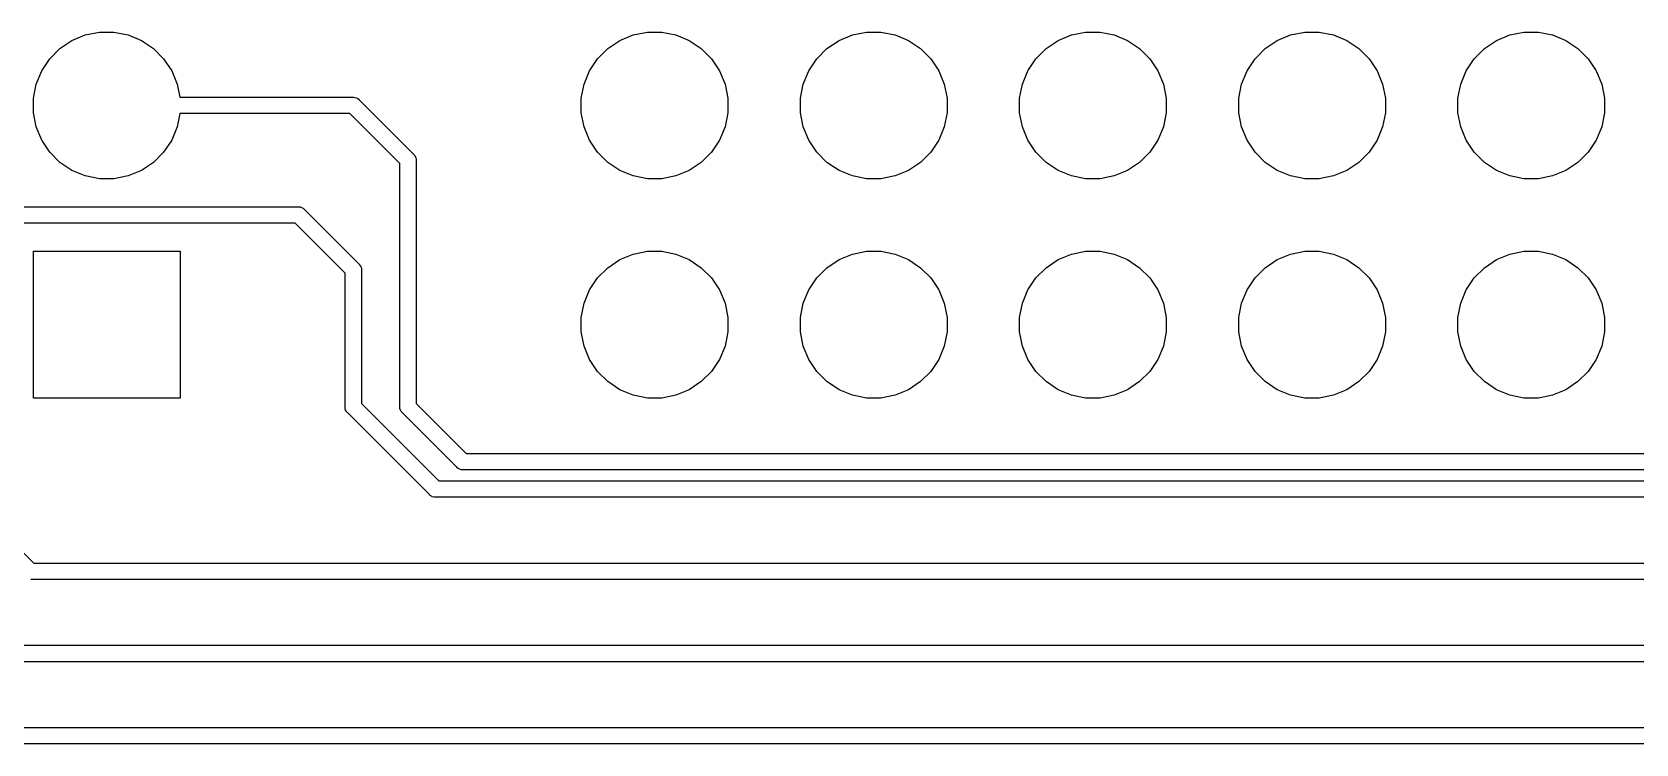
# Model space of a CAD drawing. Extents: x 4.56 to 8.94, y -5.14 to -1.89.
# Drawn here: x 5.316 to 6.048, y -2.216 to -1.892 of the extents above; entities that cross this region are included whole.
import ezdxf

# ---------------------------------------------------------------- set-up
doc = ezdxf.new("R2010")
doc.units = 0
doc.header["$MEASUREMENT"] = 0
doc.layers.add('BLACK', color=7, linetype='CONTINUOUS')

msp = doc.modelspace()

# ---------------------------------------------------------------- linework, layer by layer
at = {"layer": 'BLACK', "linetype": 'CONTINUOUS'}
for p, q in [((5.32867, -1.89901), (5.33415, -1.89534)), ((5.33415, -1.89534), (5.34024, -1.89282)), ((5.34024, -1.89282), (5.3467, -1.89154)), ((5.3467, -1.89154), (5.3533, -1.89154)), ((5.3533, -1.89154), (5.35976, -1.89282)), ((5.35976, -1.89282), (5.36585, -1.89534)), ((5.36585, -1.89534), (5.37133, -1.89901)), ((5.57867, -1.89901), (5.58415, -1.89534)), ((5.58415, -1.89534), (5.59024, -1.89282)), ((5.59024, -1.89282), (5.5967, -1.89154)), ((5.5967, -1.89154), (5.6033, -1.89154)), ((5.6033, -1.89154), (5.60976, -1.89282)), ((5.60976, -1.89282), (5.61585, -1.89534)), ((5.61585, -1.89534), (5.62133, -1.89901)), ((5.67867, -1.89901), (5.68415, -1.89534)), ((5.68415, -1.89534), (5.69024, -1.89282)), ((5.69024, -1.89282), (5.6967, -1.89154)), ((5.6967, -1.89154), (5.7033, -1.89154)), ((5.7033, -1.89154), (5.70976, -1.89282)), ((5.70976, -1.89282), (5.71585, -1.89534)), ((5.71585, -1.89534), (5.72133, -1.89901)), ((5.77867, -1.89901), (5.78415, -1.89534)), ((5.78415, -1.89534), (5.79024, -1.89282)), ((5.79024, -1.89282), (5.7967, -1.89154)), ((5.7967, -1.89154), (5.8033, -1.89154)), ((5.8033, -1.89154), (5.80976, -1.89282)), ((5.80976, -1.89282), (5.81585, -1.89534)), ((5.81585, -1.89534), (5.82133, -1.89901)), ((5.87867, -1.89901), (5.88415, -1.89534)), ((5.88415, -1.89534), (5.89024, -1.89282)), ((5.89024, -1.89282), (5.8967, -1.89154)), ((5.8967, -1.89154), (5.9033, -1.89154)), ((5.9033, -1.89154), (5.90976, -1.89282)), ((5.90976, -1.89282), (5.91585, -1.89534)), ((5.91585, -1.89534), (5.92133, -1.89901)), ((5.97867, -1.89901), (5.98415, -1.89534)), ((5.98415, -1.89534), (5.99024, -1.89282)), ((5.99024, -1.89282), (5.9967, -1.89154)), ((5.9967, -1.89154), (6.0033, -1.89154)), ((6.0033, -1.89154), (6.00976, -1.89282)), ((6.00976, -1.89282), (6.01585, -1.89534)), ((6.01585, -1.89534), (6.02133, -1.89901)), ((5.32401, -1.90367), (5.32867, -1.89901)), ((5.37133, -1.89901), (5.37599, -1.90367)), ((5.57401, -1.90367), (5.57867, -1.89901)), ((5.62133, -1.89901), (5.62599, -1.90367)), ((5.67401, -1.90367), (5.67867, -1.89901)), ((5.72133, -1.89901), (5.72599, -1.90367)), ((5.77401, -1.90367), (5.77867, -1.89901)), ((5.82133, -1.89901), (5.82599, -1.90367)), ((5.87401, -1.90367), (5.87867, -1.89901)), ((5.92133, -1.89901), (5.92599, -1.90367)), ((5.97401, -1.90367), (5.97867, -1.89901)), ((6.02133, -1.89901), (6.02599, -1.90367)), ((5.31782, -1.91524), (5.32034, -1.90915)), ((5.32034, -1.90915), (5.32401, -1.90367)), ((5.37599, -1.90367), (5.37966, -1.90915)), ((5.37966, -1.90915), (5.38218, -1.91524)), ((5.56782, -1.91524), (5.57034, -1.90915)), ((5.57034, -1.90915), (5.57401, -1.90367)), ((5.62599, -1.90367), (5.62966, -1.90915)), ((5.62966, -1.90915), (5.63218, -1.91524)), ((5.66782, -1.91524), (5.67034, -1.90915)), ((5.67034, -1.90915), (5.67401, -1.90367)), ((5.72599, -1.90367), (5.72966, -1.90915)), ((5.72966, -1.90915), (5.73218, -1.91524)), ((5.76782, -1.91524), (5.77034, -1.90915)), ((5.77034, -1.90915), (5.77401, -1.90367)), ((5.82599, -1.90367), (5.82966, -1.90915)), ((5.82966, -1.90915), (5.83218, -1.91524)), ((5.86782, -1.91524), (5.87034, -1.90915)), ((5.87034, -1.90915), (5.87401, -1.90367)), ((5.92599, -1.90367), (5.92966, -1.90915)), ((5.92966, -1.90915), (5.93218, -1.91524)), ((5.96782, -1.91524), (5.97034, -1.90915)), ((5.97034, -1.90915), (5.97401, -1.90367)), ((6.02599, -1.90367), (6.02966, -1.90915)), ((6.02966, -1.90915), (6.03218, -1.91524)), ((5.31654, -1.9217), (5.31782, -1.91524)), ((5.38218, -1.91524), (5.38338, -1.92126)), ((5.56654, -1.9217), (5.56782, -1.91524)), ((5.63218, -1.91524), (5.63346, -1.9217)), ((5.66654, -1.9217), (5.66782, -1.91524)), ((5.73218, -1.91524), (5.73346, -1.9217)), ((5.76654, -1.9217), (5.76782, -1.91524)), ((5.83218, -1.91524), (5.83346, -1.9217)), ((5.86654, -1.9217), (5.86782, -1.91524)), ((5.93218, -1.91524), (5.93346, -1.9217)), ((5.96654, -1.9217), (5.96782, -1.91524)), ((6.03218, -1.91524), (6.03346, -1.9217)), ((5.31654, -1.9283), (5.31654, -1.9217)), ((5.38338, -1.92126), (5.46232, -1.92126)), ((5.46232, -1.92126), (5.4625, -1.92124)), ((5.4625, -1.92124), (5.46268, -1.92126)), ((5.46268, -1.92126), (5.46268, -1.92126)), ((5.46268, -1.92126), (5.46323, -1.92131)), ((5.46323, -1.92131), (5.46394, -1.92153)), ((5.46394, -1.92153), (5.46459, -1.92188)), ((5.46459, -1.92188), (5.46516, -1.92234)), ((5.46516, -1.92234), (5.46527, -1.92249)), ((5.46527, -1.92249), (5.49002, -1.94723)), ((5.56654, -1.9283), (5.56654, -1.9217)), ((5.63346, -1.9217), (5.63346, -1.9283)), ((5.66654, -1.9283), (5.66654, -1.9217)), ((5.73346, -1.9217), (5.73346, -1.9283)), ((5.76654, -1.9283), (5.76654, -1.9217)), ((5.83346, -1.9217), (5.83346, -1.9283)), ((5.86654, -1.9283), (5.86654, -1.9217)), ((5.93346, -1.9217), (5.93346, -1.9283)), ((5.96654, -1.9283), (5.96654, -1.9217)), ((6.03346, -1.9217), (6.03346, -1.9283)), ((5.31782, -1.93476), (5.31654, -1.9283)), ((5.38338, -1.92874), (5.38218, -1.93476)), ((5.46095, -1.92874), (5.38338, -1.92874)), ((5.48376, -1.95155), (5.46095, -1.92874)), ((5.56782, -1.93476), (5.56654, -1.9283)), ((5.63346, -1.9283), (5.63218, -1.93476)), ((5.66782, -1.93476), (5.66654, -1.9283)), ((5.73346, -1.9283), (5.73218, -1.93476)), ((5.76782, -1.93476), (5.76654, -1.9283)), ((5.83346, -1.9283), (5.83218, -1.93476)), ((5.86782, -1.93476), (5.86654, -1.9283)), ((5.93346, -1.9283), (5.93218, -1.93476)), ((5.96782, -1.93476), (5.96654, -1.9283)), ((6.03346, -1.9283), (6.03218, -1.93476)), ((5.32034, -1.94085), (5.31782, -1.93476)), ((5.38218, -1.93476), (5.37966, -1.94085)), ((5.57034, -1.94085), (5.56782, -1.93476)), ((5.63218, -1.93476), (5.62966, -1.94085)), ((5.67034, -1.94085), (5.66782, -1.93476)), ((5.73218, -1.93476), (5.72966, -1.94085)), ((5.77034, -1.94085), (5.76782, -1.93476)), ((5.83218, -1.93476), (5.82966, -1.94085)), ((5.87034, -1.94085), (5.86782, -1.93476)), ((5.93218, -1.93476), (5.92966, -1.94085)), ((5.97034, -1.94085), (5.96782, -1.93476)), ((6.03218, -1.93476), (6.02966, -1.94085)), ((5.32401, -1.94633), (5.32034, -1.94085)), ((5.32867, -1.95099), (5.32401, -1.94633)), ((5.37599, -1.94633), (5.37133, -1.95099)), ((5.37966, -1.94085), (5.37599, -1.94633)), ((5.57401, -1.94633), (5.57034, -1.94085)), ((5.57867, -1.95099), (5.57401, -1.94633)), ((5.62599, -1.94633), (5.62133, -1.95099)), ((5.62966, -1.94085), (5.62599, -1.94633)), ((5.67401, -1.94633), (5.67034, -1.94085)), ((5.67867, -1.95099), (5.67401, -1.94633)), ((5.72599, -1.94633), (5.72133, -1.95099)), ((5.72966, -1.94085), (5.72599, -1.94633)), ((5.77401, -1.94633), (5.77034, -1.94085)), ((5.77867, -1.95099), (5.77401, -1.94633)), ((5.82599, -1.94633), (5.82133, -1.95099)), ((5.82966, -1.94085), (5.82599, -1.94633)), ((5.87401, -1.94633), (5.87034, -1.94085)), ((5.87867, -1.95099), (5.87401, -1.94633)), ((5.92599, -1.94633), (5.92133, -1.95099)), ((5.92966, -1.94085), (5.92599, -1.94633)), ((5.97401, -1.94633), (5.97034, -1.94085)), ((5.97867, -1.95099), (5.97401, -1.94633)), ((6.02599, -1.94633), (6.02133, -1.95099)), ((6.02966, -1.94085), (6.02599, -1.94633)), ((5.33415, -1.95466), (5.32867, -1.95099)), ((5.37133, -1.95099), (5.36585, -1.95466)), ((5.48376, -2.06232), (5.48376, -1.95155)), ((5.49002, -1.94723), (5.49016, -1.94734)), ((5.49016, -1.94734), (5.49027, -1.94748)), ((5.49027, -1.94748), (5.49027, -1.94749)), ((5.49027, -1.94749), (5.49062, -1.94791)), ((5.49062, -1.94791), (5.49062, -1.94791)), ((5.49062, -1.94791), (5.49097, -1.94856)), ((5.49097, -1.94856), (5.49119, -1.94927)), ((5.49119, -1.94927), (5.49124, -1.94982)), ((5.49124, -1.94982), (5.49126, -1.95)), ((5.49126, -1.95), (5.49124, -1.95018)), ((5.49124, -1.95018), (5.49124, -2.06095)), ((5.58415, -1.95466), (5.57867, -1.95099)), ((5.62133, -1.95099), (5.61585, -1.95466)), ((5.68415, -1.95466), (5.67867, -1.95099)), ((5.72133, -1.95099), (5.71585, -1.95466)), ((5.78415, -1.95466), (5.77867, -1.95099)), ((5.82133, -1.95099), (5.81585, -1.95466)), ((5.88415, -1.95466), (5.87867, -1.95099)), ((5.92133, -1.95099), (5.91585, -1.95466)), ((5.98415, -1.95466), (5.97867, -1.95099)), ((6.02133, -1.95099), (6.01585, -1.95466)), ((5.34024, -1.95718), (5.33415, -1.95466)), ((5.3467, -1.95846), (5.34024, -1.95718)), ((5.3533, -1.95846), (5.3467, -1.95846)), ((5.35976, -1.95718), (5.3533, -1.95846)), ((5.36585, -1.95466), (5.35976, -1.95718)), ((5.59024, -1.95718), (5.58415, -1.95466)), ((5.5967, -1.95846), (5.59024, -1.95718)), ((5.6033, -1.95846), (5.5967, -1.95846)), ((5.60976, -1.95718), (5.6033, -1.95846)), ((5.61585, -1.95466), (5.60976, -1.95718)), ((5.69024, -1.95718), (5.68415, -1.95466)), ((5.6967, -1.95846), (5.69024, -1.95718)), ((5.7033, -1.95846), (5.6967, -1.95846)), ((5.70976, -1.95718), (5.7033, -1.95846)), ((5.71585, -1.95466), (5.70976, -1.95718)), ((5.79024, -1.95718), (5.78415, -1.95466)), ((5.7967, -1.95846), (5.79024, -1.95718)), ((5.8033, -1.95846), (5.7967, -1.95846)), ((5.80976, -1.95718), (5.8033, -1.95846)), ((5.81585, -1.95466), (5.80976, -1.95718)), ((5.89024, -1.95718), (5.88415, -1.95466)), ((5.8967, -1.95846), (5.89024, -1.95718)), ((5.9033, -1.95846), (5.8967, -1.95846)), ((5.90976, -1.95718), (5.9033, -1.95846)), ((5.91585, -1.95466), (5.90976, -1.95718)), ((5.99024, -1.95718), (5.98415, -1.95466)), ((5.9967, -1.95846), (5.99024, -1.95718)), ((6.0033, -1.95846), (5.9967, -1.95846)), ((6.00976, -1.95718), (6.0033, -1.95846)), ((6.01585, -1.95466), (6.00976, -1.95718)), ((5.30155, -1.97126), (5.43732, -1.97126)), ((5.43732, -1.97126), (5.4375, -1.97124)), ((5.4375, -1.97124), (5.43768, -1.97126)), ((5.43768, -1.97126), (5.43768, -1.97126)), ((5.43768, -1.97126), (5.43823, -1.97131)), ((5.43823, -1.97131), (5.43894, -1.97153)), ((5.43894, -1.97153), (5.43959, -1.97188)), ((5.43959, -1.97188), (5.44016, -1.97234)), ((5.44016, -1.97234), (5.44027, -1.97249)), ((5.44027, -1.97249), (5.46502, -1.99723)), ((5.43595, -1.97874), (5.30018, -1.97874)), ((5.45876, -2.00155), (5.43595, -1.97874)), ((5.31654, -2.05846), (5.31654, -1.99154)), ((5.31654, -1.99154), (5.38346, -1.99154)), ((5.38346, -1.99154), (5.38346, -2.05846)), ((5.46502, -1.99723), (5.46516, -1.99734)), ((5.46516, -1.99734), (5.46527, -1.99748)), ((5.46527, -1.99748), (5.46527, -1.99749)), ((5.46527, -1.99749), (5.46562, -1.99791)), ((5.46562, -1.99791), (5.46562, -1.99791)), ((5.46562, -1.99791), (5.46597, -1.99856)), ((5.57867, -1.99901), (5.58415, -1.99534)), ((5.58415, -1.99534), (5.59024, -1.99282)), ((5.59024, -1.99282), (5.5967, -1.99154)), ((5.5967, -1.99154), (5.6033, -1.99154)), ((5.6033, -1.99154), (5.60976, -1.99282)), ((5.60976, -1.99282), (5.61585, -1.99534)), ((5.61585, -1.99534), (5.62133, -1.99901)), ((5.67867, -1.99901), (5.68415, -1.99534)), ((5.68415, -1.99534), (5.69024, -1.99282)), ((5.69024, -1.99282), (5.6967, -1.99154)), ((5.6967, -1.99154), (5.7033, -1.99154)), ((5.7033, -1.99154), (5.70976, -1.99282)), ((5.70976, -1.99282), (5.71585, -1.99534)), ((5.71585, -1.99534), (5.72133, -1.99901)), ((5.77867, -1.99901), (5.78415, -1.99534)), ((5.78415, -1.99534), (5.79024, -1.99282)), ((5.79024, -1.99282), (5.7967, -1.99154)), ((5.7967, -1.99154), (5.8033, -1.99154)), ((5.8033, -1.99154), (5.80976, -1.99282)), ((5.80976, -1.99282), (5.81585, -1.99534)), ((5.81585, -1.99534), (5.82133, -1.99901)), ((5.87867, -1.99901), (5.88415, -1.99534)), ((5.88415, -1.99534), (5.89024, -1.99282)), ((5.89024, -1.99282), (5.8967, -1.99154)), ((5.8967, -1.99154), (5.9033, -1.99154)), ((5.9033, -1.99154), (5.90976, -1.99282)), ((5.90976, -1.99282), (5.91585, -1.99534)), ((5.91585, -1.99534), (5.92133, -1.99901)), ((5.97867, -1.99901), (5.98415, -1.99534)), ((5.98415, -1.99534), (5.99024, -1.99282)), ((5.99024, -1.99282), (5.9967, -1.99154)), ((5.9967, -1.99154), (6.0033, -1.99154)), ((6.0033, -1.99154), (6.00976, -1.99282)), ((6.00976, -1.99282), (6.01585, -1.99534)), ((6.01585, -1.99534), (6.02133, -1.99901)), ((5.45876, -2.06232), (5.45876, -2.00155)), ((5.46597, -1.99856), (5.46619, -1.99927)), ((5.46619, -1.99927), (5.46624, -1.99982)), ((5.46624, -1.99982), (5.46626, -2)), ((5.46626, -2), (5.46624, -2.00018)), ((5.46624, -2.00018), (5.46624, -2.06095)), ((5.57034, -2.00915), (5.57401, -2.00367)), ((5.57401, -2.00367), (5.57867, -1.99901)), ((5.62133, -1.99901), (5.62599, -2.00367)), ((5.62599, -2.00367), (5.62966, -2.00915)), ((5.67034, -2.00915), (5.67401, -2.00367)), ((5.67401, -2.00367), (5.67867, -1.99901)), ((5.72133, -1.99901), (5.72599, -2.00367)), ((5.72599, -2.00367), (5.72966, -2.00915)), ((5.77034, -2.00915), (5.77401, -2.00367)), ((5.77401, -2.00367), (5.77867, -1.99901)), ((5.82133, -1.99901), (5.82599, -2.00367)), ((5.82599, -2.00367), (5.82966, -2.00915)), ((5.87034, -2.00915), (5.87401, -2.00367)), ((5.87401, -2.00367), (5.87867, -1.99901)), ((5.92133, -1.99901), (5.92599, -2.00367)), ((5.92599, -2.00367), (5.92966, -2.00915)), ((5.97034, -2.00915), (5.97401, -2.00367)), ((5.97401, -2.00367), (5.97867, -1.99901)), ((6.02133, -1.99901), (6.02599, -2.00367)), ((6.02599, -2.00367), (6.02966, -2.00915)), ((5.56782, -2.01524), (5.57034, -2.00915)), ((5.62966, -2.00915), (5.63218, -2.01524)), ((5.66782, -2.01524), (5.67034, -2.00915)), ((5.72966, -2.00915), (5.73218, -2.01524)), ((5.76782, -2.01524), (5.77034, -2.00915)), ((5.82966, -2.00915), (5.83218, -2.01524)), ((5.86782, -2.01524), (5.87034, -2.00915)), ((5.92966, -2.00915), (5.93218, -2.01524)), ((5.96782, -2.01524), (5.97034, -2.00915)), ((6.02966, -2.00915), (6.03218, -2.01524)), ((5.56654, -2.0217), (5.56782, -2.01524)), ((5.63218, -2.01524), (5.63346, -2.0217)), ((5.66654, -2.0217), (5.66782, -2.01524)), ((5.73218, -2.01524), (5.73346, -2.0217)), ((5.76654, -2.0217), (5.76782, -2.01524)), ((5.83218, -2.01524), (5.83346, -2.0217)), ((5.86654, -2.0217), (5.86782, -2.01524)), ((5.93218, -2.01524), (5.93346, -2.0217)), ((5.96654, -2.0217), (5.96782, -2.01524)), ((6.03218, -2.01524), (6.03346, -2.0217)), ((5.56654, -2.0283), (5.56654, -2.0217)), ((5.63346, -2.0217), (5.63346, -2.0283)), ((5.66654, -2.0283), (5.66654, -2.0217)), ((5.73346, -2.0217), (5.73346, -2.0283)), ((5.76654, -2.0283), (5.76654, -2.0217)), ((5.83346, -2.0217), (5.83346, -2.0283)), ((5.86654, -2.0283), (5.86654, -2.0217)), ((5.93346, -2.0217), (5.93346, -2.0283)), ((5.96654, -2.0283), (5.96654, -2.0217)), ((6.03346, -2.0217), (6.03346, -2.0283)), ((5.56782, -2.03476), (5.56654, -2.0283)), ((5.63346, -2.0283), (5.63218, -2.03476)), ((5.66782, -2.03476), (5.66654, -2.0283)), ((5.73346, -2.0283), (5.73218, -2.03476)), ((5.76782, -2.03476), (5.76654, -2.0283)), ((5.83346, -2.0283), (5.83218, -2.03476)), ((5.86782, -2.03476), (5.86654, -2.0283)), ((5.93346, -2.0283), (5.93218, -2.03476)), ((5.96782, -2.03476), (5.96654, -2.0283)), ((6.03346, -2.0283), (6.03218, -2.03476)), ((5.57034, -2.04085), (5.56782, -2.03476)), ((5.57401, -2.04633), (5.57034, -2.04085)), ((5.62966, -2.04085), (5.62599, -2.04633)), ((5.63218, -2.03476), (5.62966, -2.04085)), ((5.67034, -2.04085), (5.66782, -2.03476)), ((5.67401, -2.04633), (5.67034, -2.04085)), ((5.72966, -2.04085), (5.72599, -2.04633)), ((5.73218, -2.03476), (5.72966, -2.04085)), ((5.77034, -2.04085), (5.76782, -2.03476)), ((5.77401, -2.04633), (5.77034, -2.04085)), ((5.82966, -2.04085), (5.82599, -2.04633)), ((5.83218, -2.03476), (5.82966, -2.04085)), ((5.87034, -2.04085), (5.86782, -2.03476)), ((5.87401, -2.04633), (5.87034, -2.04085)), ((5.92966, -2.04085), (5.92599, -2.04633)), ((5.93218, -2.03476), (5.92966, -2.04085)), ((5.97034, -2.04085), (5.96782, -2.03476)), ((5.97401, -2.04633), (5.97034, -2.04085)), ((6.02966, -2.04085), (6.02599, -2.04633)), ((6.03218, -2.03476), (6.02966, -2.04085)), ((5.57867, -2.05099), (5.57401, -2.04633)), ((5.62599, -2.04633), (5.62133, -2.05099)), ((5.67867, -2.05099), (5.67401, -2.04633)), ((5.72599, -2.04633), (5.72133, -2.05099)), ((5.77867, -2.05099), (5.77401, -2.04633)), ((5.82599, -2.04633), (5.82133, -2.05099)), ((5.87867, -2.05099), (5.87401, -2.04633)), ((5.92599, -2.04633), (5.92133, -2.05099)), ((5.97867, -2.05099), (5.97401, -2.04633)), ((6.02599, -2.04633), (6.02133, -2.05099)), ((5.58415, -2.05466), (5.57867, -2.05099)), ((5.59024, -2.05718), (5.58415, -2.05466)), ((5.61585, -2.05466), (5.60976, -2.05718)), ((5.62133, -2.05099), (5.61585, -2.05466)), ((5.68415, -2.05466), (5.67867, -2.05099)), ((5.69024, -2.05718), (5.68415, -2.05466)), ((5.71585, -2.05466), (5.70976, -2.05718)), ((5.72133, -2.05099), (5.71585, -2.05466)), ((5.78415, -2.05466), (5.77867, -2.05099)), ((5.79024, -2.05718), (5.78415, -2.05466)), ((5.81585, -2.05466), (5.80976, -2.05718)), ((5.82133, -2.05099), (5.81585, -2.05466)), ((5.88415, -2.05466), (5.87867, -2.05099)), ((5.89024, -2.05718), (5.88415, -2.05466)), ((5.91585, -2.05466), (5.90976, -2.05718)), ((5.92133, -2.05099), (5.91585, -2.05466)), ((5.98415, -2.05466), (5.97867, -2.05099)), ((5.99024, -2.05718), (5.98415, -2.05466)), ((6.01585, -2.05466), (6.00976, -2.05718)), ((6.02133, -2.05099), (6.01585, -2.05466)), ((5.38346, -2.05846), (5.31654, -2.05846)), ((5.45874, -2.0625), (5.45876, -2.06232)), ((5.45881, -2.06323), (5.45874, -2.0625)), ((5.45903, -2.06394), (5.45881, -2.06323)), ((5.46624, -2.06095), (5.50155, -2.09626)), ((5.48374, -2.0625), (5.48376, -2.06232)), ((5.48381, -2.06323), (5.48374, -2.0625)), ((5.48403, -2.06394), (5.48381, -2.06323)), ((5.49124, -2.06095), (5.51405, -2.08376)), ((5.5967, -2.05846), (5.59024, -2.05718)), ((5.6033, -2.05846), (5.5967, -2.05846)), ((5.60976, -2.05718), (5.6033, -2.05846)), ((5.6967, -2.05846), (5.69024, -2.05718)), ((5.7033, -2.05846), (5.6967, -2.05846)), ((5.70976, -2.05718), (5.7033, -2.05846)), ((5.7967, -2.05846), (5.79024, -2.05718)), ((5.8033, -2.05846), (5.7967, -2.05846)), ((5.80976, -2.05718), (5.8033, -2.05846)), ((5.8967, -2.05846), (5.89024, -2.05718)), ((5.9033, -2.05846), (5.8967, -2.05846)), ((5.90976, -2.05718), (5.9033, -2.05846)), ((5.9967, -2.05846), (5.99024, -2.05718)), ((6.0033, -2.05846), (5.9967, -2.05846)), ((6.00976, -2.05718), (6.0033, -2.05846)), ((5.25374, -2.07078), (5.31672, -2.13376)), ((5.45938, -2.06459), (5.45903, -2.06394)), ((5.45962, -2.06488), (5.45938, -2.06459)), ((5.45984, -2.06516), (5.45962, -2.06488)), ((5.45999, -2.06527), (5.45984, -2.06516)), ((5.49723, -2.10251), (5.45999, -2.06527)), ((5.48438, -2.06459), (5.48403, -2.06394)), ((5.48462, -2.06488), (5.48438, -2.06459)), ((5.48484, -2.06516), (5.48462, -2.06488)), ((5.48499, -2.06527), (5.48484, -2.06516)), ((5.50973, -2.09002), (5.48499, -2.06527)), ((5.51405, -2.08376), (6.18732, -2.08376)), ((5.50984, -2.09016), (5.50973, -2.09002)), ((5.50998, -2.09027), (5.50984, -2.09016)), ((5.50999, -2.09027), (5.50998, -2.09027)), ((5.51041, -2.09062), (5.50999, -2.09027)), ((5.51064, -2.09075), (5.51041, -2.09062)), ((5.51106, -2.09097), (5.51064, -2.09075)), ((5.51177, -2.09119), (5.51106, -2.09097)), ((5.51232, -2.09124), (5.51177, -2.09119)), ((5.5125, -2.09126), (5.51232, -2.09124)), ((5.51232, -2.09124), (5.51232, -2.09124)), ((5.51268, -2.09124), (5.5125, -2.09126)), ((6.18595, -2.09124), (5.51268, -2.09124)), ((5.50155, -2.09626), (6.17482, -2.09626)), ((5.49734, -2.10266), (5.49723, -2.10251)), ((5.49767, -2.10293), (5.49734, -2.10266)), ((5.49791, -2.10312), (5.49767, -2.10293)), ((5.49814, -2.10325), (5.49791, -2.10312)), ((5.49856, -2.10347), (5.49814, -2.10325)), ((5.49927, -2.10369), (5.49856, -2.10347)), ((5.49982, -2.10374), (5.49927, -2.10369)), ((5.5, -2.10376), (5.49982, -2.10374)), ((5.49982, -2.10374), (5.49982, -2.10374)), ((5.50018, -2.10374), (5.5, -2.10376)), ((6.17345, -2.10374), (5.50018, -2.10374)), ((5.31672, -2.13376), (6.16232, -2.13376)), ((6.16095, -2.14124), (5.31536, -2.14124)), ((5.20155, -2.17126), (6.14982, -2.17126)), ((6.14845, -2.17874), (5.20018, -2.17874)), ((5.18905, -2.20876), (6.12482, -2.20876)), ((6.12345, -2.21624), (5.18768, -2.21624))]:
    msp.add_line(p, q, dxfattribs=at)

doc.saveas('drawing.dxf')
